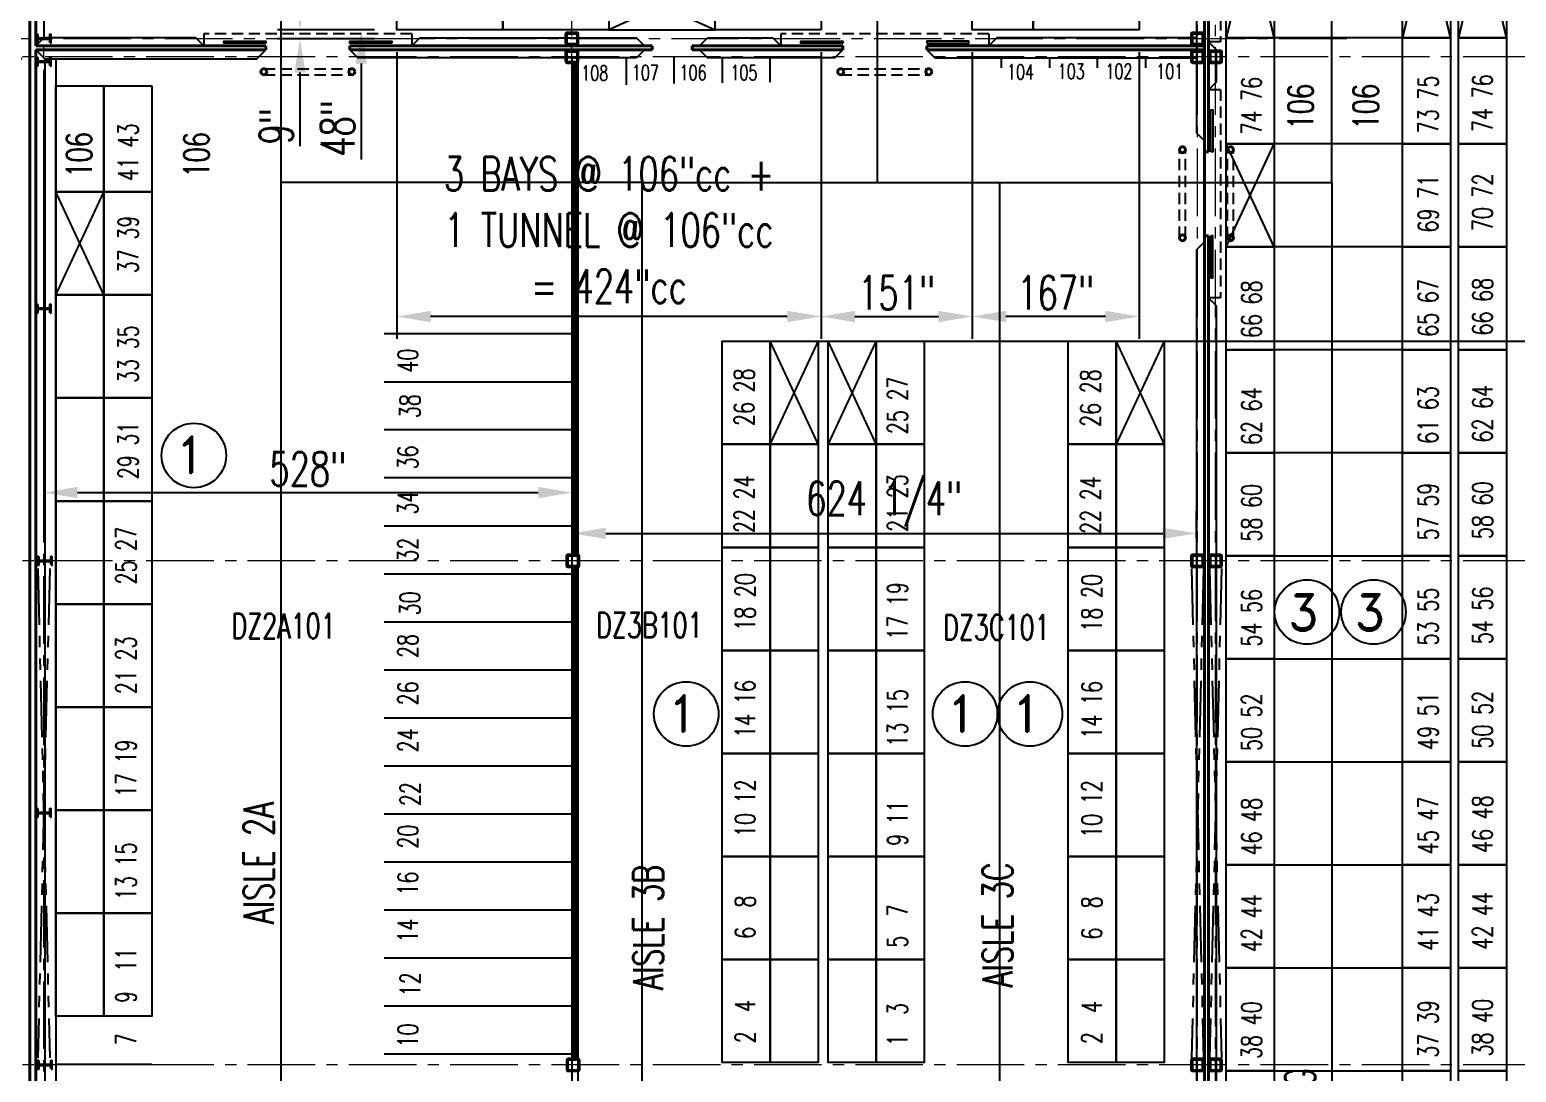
# Model space of a CAD drawing. Header units: inches. Extents: x -1028 to 37906, y -2339 to 19896.
# Drawn here: x 1403 to 2889, y 983 to 2025 of the extents above; entities that cross this region are included whole.
import ezdxf
from ezdxf.enums import TextEntityAlignment as Align

# ---------------------------------------------------------------- set-up
doc = ezdxf.new("R2010")
doc.units = ezdxf.units.IN
doc.header["$LTSCALE"] = 90
doc.header["$MEASUREMENT"] = 0
for name, pattern in [('CENTER2', [1.125, 0.75, -0.125, 0.125, -0.125]), ('HIDDEN', [0.375, 0.25, -0.125]), ('HIDDEN2', [0.1875, 0.125, -0.0625]), ('PHANTOM2', [1.25, 0.625, -0.125, 0.125, -0.125, 0.125, -0.125]), ('X02461AFP1$0$HIDDEN2', [0.1875, 0.125, -0.0625])]:
    doc.linetypes.add(name, pattern=pattern)
for name, color, linetype in [('FDIM', 2, 'Continuous'), ('HIDDENL', 94, 'HIDDEN'), ('RACKING', 5, 'Continuous'), ('TXT06', 7, 'Continuous')]:
    doc.layers.add(name, color=color, linetype=linetype)
for name, color, linetype, lineweight in [('X02461AFP1$0$UCB', 1, 'Continuous', 25), ('X02461AFP1$0$UCENTER', 9, 'CENTER2', 13), ('X02461AFP1$0$UCOLS', 6, 'Continuous', 40), ('X02461AFP1$0$UDR', 1, 'Continuous', 25), ('X02461AFP1$0$UGP1', 6, 'Continuous', 40), ('X02461AFP1$0$UGP2', 2, 'HIDDEN2', 25), ('X02461AFP1$0$UWI1', 6, 'Continuous', 40), ('X02461AFP1$0$UWI2', 6, 'Continuous', 40), ('X02461AFP1$0$UXBRACE', 2, 'PHANTOM2', 25)]:
    doc.layers.add(name, color=color, linetype=linetype, lineweight=lineweight)
doc.styles.add('2thirds', font='romans.shx', dxfattribs={"width": 0.7})
doc.styles.add('TXT06', font='ROMAND', dxfattribs={"bigfont": 'SPECIAL'})
doc.dimstyles.new('2tfrac16', dxfattribs={"dimscale": 360, "dimtxt": 0.0938, "dimasz": 0.0938, "dimexe": 0.0625, "dimexo": 0.0625, "dimgap": 0.01, "dimtad": 1, "dimdec": 4, "dimzin": 1, "dimdsep": 46, "dimlunit": 5, "dimtxsty": '2thirds', "dimcen": 0.09, "dimclrd": 256, "dimclre": 256, "dimclrt": 256, "dimadec": 0, "dimazin": 0, "dimtfac": 0.75, "dimtdec": 4, "dimtofl": 0, "dimtmove": 0, "dimatfit": 0, "dimfxl": 1, "dimfrac": 2, "dimtolj": 1, "dimtzin": 0, "dimarcsym": 0})

# ---------------------------------------------------------------- blocks, each defined once
blk = doc.blocks.new('BAY')
blk.add_lwpolyline([(1, 1), (1, 0), (0, 0), (0, 1)], close=True)
blk = doc.blocks.new('TUNN')
for p, q in [((0, 0), (1, 1)), ((1, 0), (0, 1))]:
    blk.add_line(p, q)
blk.add_lwpolyline([(1, 0), (0, 0), (0, 1), (1, 1)], close=True)
blk = doc.blocks.new('*D111')
at = {"layer": 'Defpoints', "color": 0}
for p in [(1770, 2025), (2194, 2025), (1770, 1738.3)]:
    blk.add_point(p, dxfattribs=at)
at = {"layer": 'FDIM', "lineweight": -2}
for p, q in [((1770, 2002.5), (1770, 1715.8)), ((2194, 2002.5), (2194, 1715.8)), ((2160.2, 1738.3), (1803.7, 1738.3))]:
    blk.add_line(p, q, dxfattribs=at)
at = {"layer": 'FDIM'}
for points in [[(1803.7, 1743.9), (1803.7, 1732.6), (1770, 1738.3)], [(2160.2, 1743.9), (2160.2, 1732.6), (2194, 1738.3)]]:
    blk.add_solid(points, dxfattribs=at)
at = {"layer": 'FDIM', "insert": (1982, 1824.7), "char_height": 33.768, "attachment_point": 5, "style": '2thirds'}
blk.add_mtext('\\A1;3 BAYS @ 106"cc +\\P1 TUNNEL @ 106"cc\\P= 424"cc', dxfattribs=at)
blk = doc.blocks.new('*D164')
at = {"layer": 'Defpoints', "color": 0}
for p in [(1770, 2073), (1734.4, 2025), (1770, 2025)]:
    blk.add_point(p, dxfattribs=at)
at = {"layer": 'FDIM', "lineweight": -2}
for p, q in [((1734.4, 2106.7), (1734.4, 2140.5)), ((1747.5, 2073), (1711.9, 2073)), ((1747.5, 2025), (1711.9, 2025)), ((1734.4, 1991.2), (1734.4, 1895.1))]:
    blk.add_line(p, q, dxfattribs=at)
at = {"layer": 'FDIM'}
for points in [[(1728.8, 2106.7), (1740, 2106.7), (1734.4, 2073)], [(1728.8, 1991.2), (1740, 1991.2), (1734.4, 2025)]]:
    blk.add_solid(points, dxfattribs=at)
at = {"layer": 'FDIM', "insert": (1710.7, 1926.3), "char_height": 33.77, "attachment_point": 5, "rotation": 90, "style": '2thirds'}
blk.add_mtext('\\A1;48"', dxfattribs=at)
blk = doc.blocks.new('*D163')
at = {"layer": 'Defpoints', "color": 0}
for p in [(1770, 2025), (1673.1, 2016), (1770, 2016)]:
    blk.add_point(p, dxfattribs=at)
at = {"layer": 'FDIM', "lineweight": -2}
for p, q in [((1673.1, 2058.7), (1673.1, 2092.5)), ((1747.5, 2025), (1650.6, 2025)), ((1747.5, 2016), (1650.6, 2016)), ((1673.1, 1982.2), (1673.1, 1908.6))]:
    blk.add_line(p, q, dxfattribs=at)
at = {"layer": 'FDIM'}
for points in [[(1667.5, 2058.7), (1678.7, 2058.7), (1673.1, 2025)], [(1667.5, 1982.2), (1678.7, 1982.2), (1673.1, 2016)]]:
    blk.add_solid(points, dxfattribs=at)
at = {"layer": 'FDIM', "insert": (1649.4, 1928.5), "char_height": 33.77, "attachment_point": 5, "rotation": 90, "style": '2thirds'}
blk.add_mtext('\\A1;9"', dxfattribs=at)
blk = doc.blocks.new('*D178')
at = {"layer": 'Defpoints', "color": 0}
for p in [(2194, 2025), (2345, 2025), (2345, 1738.3)]:
    blk.add_point(p, dxfattribs=at)
at = {"layer": 'FDIM', "lineweight": -2}
for p, q in [((2194, 2002.5), (2194, 1715.8)), ((2345, 2002.5), (2345, 1715.8)), ((2227.7, 1738.3), (2311.2, 1738.3))]:
    blk.add_line(p, q, dxfattribs=at)
at = {"layer": 'FDIM'}
for points in [[(2227.7, 1743.9), (2227.7, 1732.6), (2194, 1738.3)], [(2311.2, 1743.9), (2311.2, 1732.6), (2345, 1738.3)]]:
    blk.add_solid(points, dxfattribs=at)
at = {"layer": 'FDIM', "insert": (2269.5, 1762), "char_height": 33.77, "attachment_point": 5, "style": '2thirds'}
blk.add_mtext('\\A1;151"', dxfattribs=at)
blk = doc.blocks.new('*D180')
at = {"layer": 'Defpoints', "color": 0}
for p in [(2345, 2025), (2512, 2025), (2345, 1738.3)]:
    blk.add_point(p, dxfattribs=at)
at = {"layer": 'FDIM', "lineweight": -2}
for p, q in [((2345, 2002.5), (2345, 1715.8)), ((2512, 2002.5), (2512, 1715.8)), ((2478.2, 1738.3), (2378.7, 1738.3))]:
    blk.add_line(p, q, dxfattribs=at)
at = {"layer": 'FDIM'}
for points in [[(2378.7, 1743.9), (2378.7, 1732.6), (2345, 1738.3)], [(2478.2, 1743.9), (2478.2, 1732.6), (2512, 1738.3)]]:
    blk.add_solid(points, dxfattribs=at)
at = {"layer": 'FDIM', "insert": (2428.5, 1762), "char_height": 33.77, "attachment_point": 5, "style": '2thirds'}
blk.add_mtext('\\A1;167"', dxfattribs=at)
blk = doc.blocks.new('*D199')
at = {"lineweight": -2}
for p, q in [((1417, 1975.5), (1417, 1539.7)), ((1945, 1974.5), (1945, 1539.7)), ((1450.7, 1562.2), (1911.2, 1562.2))]:
    blk.add_line(p, q, dxfattribs=at)
for points in [[(1450.7, 1567.9), (1450.7, 1556.6), (1417, 1562.2)], [(1911.2, 1567.9), (1911.2, 1556.6), (1945, 1562.2)]]:
    blk.add_solid(points)
at = {"layer": 'Defpoints', "color": 0}
for p in [(1417, 1998), (1945, 1997), (1945, 1562.2)]:
    blk.add_point(p, dxfattribs=at)
at = {"insert": (1681, 1585.9), "char_height": 33.77, "attachment_point": 5, "style": '2thirds'}
blk.add_mtext('\\A1;528"', dxfattribs=at)
blk = doc.blocks.new('*D200')
at = {"lineweight": -2}
for p, q in [((1945, 1516.5), (1945, 1544)), ((2569.2, 1516.5), (2569.2, 1544)), ((1978.7, 1521.5), (2535.5, 1521.5))]:
    blk.add_line(p, q, dxfattribs=at)
for points in [[(1978.7, 1527.1), (1978.7, 1515.8), (1945, 1521.5)], [(2535.5, 1527.1), (2535.5, 1515.8), (2569.2, 1521.5)]]:
    blk.add_solid(points)
at = {"layer": 'Defpoints', "color": 0}
for p in [(2569.2, 1521.5), (1945, 1494), (2569.2, 1494)]:
    blk.add_point(p, dxfattribs=at)
at = {"insert": (2257.1, 1550.8), "char_height": 33.768, "attachment_point": 5, "style": '2thirds'}
blk.add_mtext('\\A1;624 1/4"', dxfattribs=at)
blk = doc.blocks.new('*D201')
at = {"lineweight": -2}
for p, q in [((1395.5, 1996), (1350.6, 1996)), ((1373.1, 1962.2), (1373.1, 829.7)), ((1395.5, 796), (1350.6, 796))]:
    blk.add_line(p, q, dxfattribs=at)
for points in [[(1367.4, 1962.2), (1378.7, 1962.2), (1373.1, 1996)], [(1367.4, 829.7), (1378.7, 829.7), (1373.1, 796)]]:
    blk.add_solid(points)
at = {"layer": 'Defpoints', "color": 0}
for p in [(1418, 1996), (1373.1, 796), (1418, 796)]:
    blk.add_point(p, dxfattribs=at)
at = {"insert": (1349.4, 1396), "char_height": 33.77, "attachment_point": 5, "rotation": 90, "style": '2thirds'}
blk.add_mtext('\\A1;1200"', dxfattribs=at)
blk = doc.blocks.new('*D202')
at = {"lineweight": -2}
for p, q in [((1386.5, 2005), (991.7, 2005)), ((1014.2, 1971.2), (1014.2, 32.8)), ((1386.5, -1), (991.7, -1))]:
    blk.add_line(p, q, dxfattribs=at)
for points in [[(1008.5, 1971.2), (1019.8, 1971.2), (1014.2, 2005)], [(1008.5, 32.8), (1019.8, 32.8), (1014.2, -1)]]:
    blk.add_solid(points)
at = {"layer": 'Defpoints', "color": 0}
for p in [(1409, 2005), (1014.2, -1), (1409, -1)]:
    blk.add_point(p, dxfattribs=at)
at = {"insert": (990.5, 1002), "char_height": 33.77, "attachment_point": 5, "rotation": 90, "style": '2thirds'}
blk.add_mtext('\\A1;2006"', dxfattribs=at)
blk = doc.blocks.new('*D216')
at = {"lineweight": -2}
for p, q in [((2117.5, 1713.5), (3029.5, 1713.5)), ((3007, 1679.7), (3007, 829.7)), ((1973.5, 796), (3029.5, 796))]:
    blk.add_line(p, q, dxfattribs=at)
for points in [[(3001.4, 1679.7), (3012.6, 1679.7), (3007, 1713.5)], [(3001.4, 829.7), (3012.6, 829.7), (3007, 796)]]:
    blk.add_solid(points)
at = {"layer": 'Defpoints', "color": 0}
for p in [(2095, 1713.5), (1951, 796), (3007, 796)]:
    blk.add_point(p, dxfattribs=at)
at = {"insert": (2977.7, 1254.7), "char_height": 33.768, "attachment_point": 5, "rotation": 90, "style": '2thirds'}
blk.add_mtext('\\A1;917 1/2"', dxfattribs=at)

msp = doc.modelspace()

# ---------------------------------------------------------------- hatches: boundary and pattern name
h = msp.add_hatch()
h.set_pattern_fill('ANSI31', color=256, style=0)
h.paths.add_polyline_path([(1950.978386, 1413.232517), (1950.978386, 1487.985913), (1944.978386, 1487.985913), (1944.978386, 995.985913), (1950.978386, 995.985913)])
h.paths.add_polyline_path([(1950.978386, 1738.251209), (1950.978386, 1908.015517), (1950.978386, 1993.235913, -0.4142135624), (1949.728386, 1991.985913), (1944.978386, 1991.985913), (1944.978386, 1499.985913), (1950.978386, 1499.985913)])
h.paths.add_polyline_path([(1783.872786, 1915.917209), (2180.083986, 1915.917209), (2180.083986, 1733.409209), (1783.872786, 1733.409209)], flags=9)

# ---------------------------------------------------------------- linework, layer by layer
for p, q in [((2704.42804, 1872.202462), (2704.42804, 3501.286626)), ((2249.878328, 2126.960636), (2249.878328, 1872.046547)), ((1653.963695, 2123.625436), (1653.963695, -246.877954)), ((1944.978386, 1996.976874), (1950.978386, 1996.976874)), ((1944.978386, 1996.976874), (1944.978386, 795.976874)), ((1950.978386, 1996.976874), (1950.978386, 1908.015517)), ((2046.978386, 1997.985913), (2046.978386, 1997.985913)), ((1950.978386, 1908.015517), (1950.978386, 1738.251209)), ((2015.294895, 1872.202462), (1653.929405, 1872.202462)), ((2015.294895, -245.537726), (2015.294895, 1872.202462)), ((2015.294895, 1872.202462), (2704.42804, 1872.202462)), ((2372.770852, -245.970368), (2372.770852, 1872.202462)), ((2704.42804, 1872.202462), (2704.42804, -246.659778)), ((1950.978386, 1738.251209), (1950.978386, 1413.232517)), ((2296.978386, 1713.476874), (2296.978386, 1713.476874)), ((1950.978386, 1413.232517), (1950.978386, 936.63859))]:
    msp.add_line(p, q)
at = {"color": 2}
for p, q in [((1998.978386, 1996.976874), (1998.978386, 1970.045707)), ((2046.978386, 1971.240864), (2046.978386, 1997.985913)), ((2094.978386, 1997.985913), (2094.978386, 1972.037636)), ((2142.978386, 1972.436021), (2142.978386, 1997.985913)), ((2374.228386, 1986.967659), (2374.228386, 1996.967659)), ((2422.228386, 1996.967659), (2422.228386, 1986.967659)), ((2470.228386, 1986.967659), (2470.228386, 1996.967659)), ((2518.228386, 1996.967659), (2518.228386, 1986.967659)), ((1945.113285, 1721.067017), (1757.324482, 1721.067017)), ((1945.113285, 1721.067017), (1945.113285, 1529.136147)), ((1757.324482, 1673.067017), (1945.113285, 1673.067017)), ((1945.113285, 1625.067017), (1757.324482, 1625.067017)), ((1945.113285, 1577.136147), (1757.324482, 1577.136147)), ((1757.324482, 1529.136147), (1945.113285, 1529.136147)), ((1757.324482, 1481.136147), (1945.113285, 1481.136147)), ((1757.324482, 1433.136147), (1945.113285, 1433.136147)), ((1757.324482, 1385.136147), (1945.113285, 1385.136147)), ((1757.324482, 1337.136147), (1945.113285, 1337.136147)), ((1757.324482, 1289.136147), (1945.113285, 1289.136147)), ((1757.324482, 1241.136147), (1945.113285, 1241.136147)), ((1757.324482, 1193.136147), (1945.113285, 1193.136147)), ((1757.324482, 1145.136147), (1945.113285, 1145.136147)), ((1757.324482, 1097.136147), (1945.113285, 1097.136147)), ((1757.324482, 1049.136147), (1945.113285, 1049.136147)), ((1757.324482, 1001.136147), (1945.113285, 1001.136147)), ((1428.978386, 990.816304), (1524.978386, 990.816304))]:
    msp.add_line(p, q, dxfattribs=at)
at = {"layer": 'FDIM'}
for centre in [(1567.025442, 1599.353119), (2679.596193, 1442.867339), (2746.140791, 1442.867339), (2059.174555, 1340.883259), (2337.853724, 1340.883259), (2402.778994, 1340.883258)]:
    msp.add_circle(centre, 32.275812, dxfattribs=at)
at = {"layer": 'HIDDENL', "const_width": 2}
for points in [[(2646.978386, 2016.985913), (2774.978386, 2016.985913)], [(2646.978386, 1910.985913), (2774.978386, 1910.985913)], [(1428.932957, 1862.816304), (1476.932957, 1759.816304)], [(1428.932957, 1759.816304), (1476.932957, 1862.816304)], [(2646.978386, 1807.985913), (2774.978386, 1807.985913)], [(2142.978386, 1713.476874), (2190.978386, 1610.476874)], [(2142.978386, 1610.476874), (2190.978386, 1713.476874)], [(2200.978386, 1713.476874), (2248.978386, 1610.476874)], [(2200.978386, 1610.476874), (2248.978386, 1713.476874)], [(2488.978386, 1713.476874), (2536.978386, 1610.476874)], [(2488.978386, 1610.476874), (2536.978386, 1713.476874)], [(2646.978386, 1704.985913), (2774.978386, 1704.985913)], [(2646.978386, 1601.985913), (2774.978386, 1601.985913)], [(2646.978386, 1498.985913), (2774.978386, 1498.985913)], [(2646.978386, 1395.985913), (2774.978386, 1395.985913)], [(2646.978386, 1292.985913), (2774.978386, 1292.985913)], [(2646.978386, 1189.985913), (2774.978386, 1189.985913)], [(2646.978386, 1086.985913), (2774.978386, 1086.985913)], [(2646.978386, 983.985913), (2774.978386, 983.985913)]]:
    msp.add_lwpolyline(points, dxfattribs=at)
at = {"layer": 'X02461AFP1$0$UCB'}
for p, q in [((1416.978386, 3442.72882), (1416.978386, 2016.976874)), ((2569.228386, 2060.985855), (2569.228386, 1921.985855)), ((1408.978386, 2008.976874), (1416.978386, 2016.976874)), ((1568.978328, 2016.976874), (1416.978386, 2016.976874)), ((1576.978328, 2008.976874), (1568.978328, 2016.976874)), ((1784.978445, 2008.976874), (1792.978445, 2016.976874)), ((1792.978445, 2016.976874), (2009.57461, 2016.976874)), ((2017.57461, 2008.976874), (2009.57461, 2016.976874)), ((2072.57461, 2008.976874), (2080.57461, 2016.976874)), ((2080.57461, 2016.976874), (2145.603434, 2016.976874)), ((2145.603434, 2016.976874), (2153.603434, 2008.976874)), ((2369.603338, 2016.976874), (2361.603338, 2008.976874)), ((2569.219171, 2016.976874), (2369.603338, 2016.976874)), ((2589.228386, 2004.985971), (2581.228386, 2012.985971)), ((1408.978386, 2004.976874), (1417.978386, 1995.976874)), ((1417.978386, 1995.976874), (1629.978328, 1995.976874)), ((1417.978386, 1995.976874), (1417.978386, 6.985913)), ((1428.978386, 1995.976874), (1428.978386, 6.985913)), ((1629.978328, 1995.976874), (1638.978328, 2004.976874)), ((1722.978328, 2004.976874), (1730.978328, 1996.976874)), ((2009.57461, 1996.976874), (1730.978328, 1996.976874)), ((2017.57461, 2004.976874), (2009.57461, 1996.976874)), ((2072.57461, 2004.976874), (2080.57461, 1996.976874)), ((2207.603328, 1996.976874), (2080.57461, 1996.976874)), ((2207.603328, 1996.976874), (2215.603328, 2004.976874)), ((2299.603328, 2004.976874), (2307.612543, 1996.967659)), ((2307.612543, 1996.967659), (2569.228386, 1996.967659)), ((2569.228386, 1996.967659), (2569.228386, 1974.976816)), ((2589.228386, 1972.985855), (2589.228386, 2004.985855)), ((2589.228386, 1972.985855), (2581.228386, 1964.985855)), ((2577.228386, 1913.985855), (2569.228386, 1921.985855)), ((2569.228386, 1804.985855), (2577.228386, 1812.985855)), ((2569.228386, 1804.985855), (2569.228386, 6.985913)), ((2589.228386, 1748.985855), (2581.228386, 1756.985855)), ((2589.228386, 2.985913), (2589.228386, 1748.985855))]:
    msp.add_line(p, q, dxfattribs=at)
at = {"layer": 'X02461AFP1$0$UCENTER'}
for p, q in [((1416.978386, -1727.709065), (1416.978386, 4853.515788)), ((1944.978386, -1727.709065), (1944.978386, 4853.515788)), ((2570.228386, -1198.813599), (2570.228386, 4853.515788)), ((2588.228386, -1198.813599), (2588.228386, 4853.515788)), ((2719.348766, 2015.985913), (1014.154905, 2015.985913)), ((7358.264777, 1997.985913), (1014.154905, 1997.985913)), ((1944.978386, -1198.813599), (1944.978386, 1996.976874)), ((7358.264777, 1493.985913), (1014.154905, 1493.985913)), ((7358.264777, 989.985913), (1014.154905, 989.985913))]:
    msp.add_line(p, q, dxfattribs=at)
at = {"layer": 'X02461AFP1$0$UCOLS'}
for points in [[(1938.978386, 2011.235913, 0.4142135624), (1940.228386, 2009.985913), (1949.728386, 2009.985913, 0.4142135624), (1950.978386, 2011.235913), (1950.978386, 2020.735913, 0.4142135624), (1949.728386, 2021.985913), (1940.228386, 2021.985913, 0.4142135624), (1938.978386, 2020.735913)], [(1939.603386, 2011.235913, 0.4142135624), (1940.228386, 2010.610913), (1949.728386, 2010.610913, 0.4142135624), (1950.353386, 2011.235913), (1950.353386, 2020.735913, 0.4142135624), (1949.728386, 2021.360913), (1940.228386, 2021.360913, 0.4142135624), (1939.603386, 2020.735913)], [(2564.218584, 2011.235913, 0.4142135624), (2565.468584, 2009.985913), (2574.968584, 2009.985913, 0.4142135624), (2576.218584, 2011.235913), (2576.218584, 2020.735913, 0.4142135624), (2574.968584, 2021.985913), (2565.468584, 2021.985913, 0.4142135624), (2564.218584, 2020.735913)], [(2564.843584, 2011.235913, 0.4142135624), (2565.468584, 2010.610913), (2574.968584, 2010.610913, 0.4142135624), (2575.593584, 2011.235913), (2575.593584, 2020.735913, 0.4142135624), (2574.968584, 2021.360913), (2565.468584, 2021.360913, 0.4142135624), (2564.843584, 2020.735913)], [(1423.278386, 2011.988413), (1423.808386, 2011.988413), (1423.808386, 2019.983413), (1423.278386, 2019.983413), (1423.278386, 2016.920913, -0.4142135624), (1422.495886, 2016.138413), (1411.460886, 2016.138413, -0.4142135624), (1410.678386, 2016.920913), (1410.678386, 2019.983413), (1410.148386, 2019.983413), (1410.148386, 2011.988413), (1410.678386, 2011.988413), (1410.678386, 2015.050913, -0.4142135624), (1411.460886, 2015.833413), (1422.495886, 2015.833413, -0.4142135624), (1423.278386, 2015.050913)], [(1423.278386, 1988.967328), (1423.808386, 1988.967328), (1423.808386, 1996.962328), (1423.278386, 1996.962328), (1423.278386, 1993.899828, -0.4142135624), (1422.495886, 1993.117328), (1411.460886, 1993.117328, -0.4142135624), (1410.678386, 1993.899828), (1410.678386, 1996.962328), (1410.148386, 1996.962328), (1410.148386, 1988.967328), (1410.678386, 1988.967328), (1410.678386, 1992.029828, -0.4142135624), (1411.460886, 1992.812328), (1422.495886, 1992.812328, -0.4142135624), (1423.278386, 1992.029828)], [(1938.978386, 1993.235913, 0.4142135624), (1940.228386, 1991.985913), (1949.728386, 1991.985913, 0.4142135624), (1950.978386, 1993.235913), (1950.978386, 2002.735913, 0.4142135624), (1949.728386, 2003.985913), (1940.228386, 2003.985913, 0.4142135624), (1938.978386, 2002.735913)], [(1939.603386, 1993.235913, 0.4142135624), (1940.228386, 1992.610913), (1949.728386, 1992.610913, 0.4142135624), (1950.353386, 1993.235913), (1950.353386, 2002.735913, 0.4142135624), (1949.728386, 2003.360913), (1940.228386, 2003.360913, 0.4142135624), (1939.603386, 2002.735913)], [(2564.228386, 1993.235913, 0.4142135624), (2565.478386, 1991.985913), (2574.978386, 1991.985913, 0.4142135624), (2576.228386, 1993.235913), (2576.228386, 2002.735913, 0.4142135624), (2574.978386, 2003.985913), (2565.478386, 2003.985913, 0.4142135624), (2564.228386, 2002.735913)], [(2564.853386, 1993.235913, 0.4142135624), (2565.478386, 1992.610913), (2574.978386, 1992.610913, 0.4142135624), (2575.603386, 1993.235913), (2575.603386, 2002.735913, 0.4142135624), (2574.978386, 2003.360913), (2565.478386, 2003.360913, 0.4142135624), (2564.853386, 2002.735913)], [(2582.228386, 1993.235913, 0.4142135624), (2583.478386, 1991.985913), (2592.978386, 1991.985913, 0.4142135624), (2594.228386, 1993.235913), (2594.228386, 2002.735913, 0.4142135624), (2592.978386, 2003.985913), (2583.478386, 2003.985913, 0.4142135624), (2582.228386, 2002.735913)], [(2582.853386, 1993.235913, 0.4142135624), (2583.478386, 1992.610913), (2592.978386, 1992.610913, 0.4142135624), (2593.603386, 1993.235913), (2593.603386, 2002.735913, 0.4142135624), (2592.978386, 2003.360913), (2583.478386, 2003.360913, 0.4142135624), (2582.853386, 2002.735913)], [(1423.278386, 1741.988413), (1423.808386, 1741.988413), (1423.808386, 1749.983413), (1423.278386, 1749.983413), (1423.278386, 1746.920913, -0.4142135624), (1422.495886, 1746.138413), (1411.460886, 1746.138413, -0.4142135624), (1410.678386, 1746.920913), (1410.678386, 1749.983413), (1410.148386, 1749.983413), (1410.148386, 1741.988413), (1410.678386, 1741.988413), (1410.678386, 1745.050913, -0.4142135624), (1411.460886, 1745.833413), (1422.495886, 1745.833413, -0.4142135624), (1423.278386, 1745.050913)], [(1424.278386, 1489.988413), (1424.808386, 1489.988413), (1424.808386, 1497.983413), (1424.278386, 1497.983413), (1424.278386, 1494.920913, -0.4142135624), (1423.495886, 1494.138413), (1412.460886, 1494.138413, -0.4142135624), (1411.678386, 1494.920913), (1411.678386, 1497.983413), (1411.148386, 1497.983413), (1411.148386, 1489.988413), (1411.678386, 1489.988413), (1411.678386, 1493.050913, -0.4142135624), (1412.460886, 1493.833413), (1423.495886, 1493.833413, -0.4142135624), (1424.278386, 1493.050913)], [(1939.77374, 1489.235913, 0.4142135624), (1941.02374, 1487.985913), (1950.52374, 1487.985913, 0.4142135624), (1951.77374, 1489.235913), (1951.77374, 1498.735913, 0.4142135624), (1950.52374, 1499.985913), (1941.02374, 1499.985913, 0.4142135624), (1939.77374, 1498.735913)], [(1940.39874, 1489.235913, 0.4142135624), (1941.02374, 1488.610913), (1950.52374, 1488.610913, 0.4142135624), (1951.14874, 1489.235913), (1951.14874, 1498.735913, 0.4142135624), (1950.52374, 1499.360913), (1941.02374, 1499.360913, 0.4142135624), (1940.39874, 1498.735913)], [(2564.228386, 1489.235913, 0.4142135624), (2565.478386, 1487.985913), (2574.978386, 1487.985913, 0.4142135624), (2576.228386, 1489.235913), (2576.228386, 1498.735913, 0.4142135624), (2574.978386, 1499.985913), (2565.478386, 1499.985913, 0.4142135624), (2564.228386, 1498.735913)], [(2564.853386, 1489.235913, 0.4142135624), (2565.478386, 1488.610913), (2574.978386, 1488.610913, 0.4142135624), (2575.603386, 1489.235913), (2575.603386, 1498.735913, 0.4142135624), (2574.978386, 1499.360913), (2565.478386, 1499.360913, 0.4142135624), (2564.853386, 1498.735913)], [(2582.228386, 1489.235913, 0.4142135624), (2583.478386, 1487.985913), (2592.978386, 1487.985913, 0.4142135624), (2594.228386, 1489.235913), (2594.228386, 1498.735913, 0.4142135624), (2592.978386, 1499.985913), (2583.478386, 1499.985913, 0.4142135624), (2582.228386, 1498.735913)], [(2582.853386, 1489.235913, 0.4142135624), (2583.478386, 1488.610913), (2592.978386, 1488.610913, 0.4142135624), (2593.603386, 1489.235913), (2593.603386, 1498.735913, 0.4142135624), (2592.978386, 1499.360913), (2583.478386, 1499.360913, 0.4142135624), (2582.853386, 1498.735913)], [(1423.278386, 1237.988413), (1423.808386, 1237.988413), (1423.808386, 1245.983413), (1423.278386, 1245.983413), (1423.278386, 1242.920913, -0.4142135624), (1422.495886, 1242.138413), (1411.460886, 1242.138413, -0.4142135624), (1410.678386, 1242.920913), (1410.678386, 1245.983413), (1410.148386, 1245.983413), (1410.148386, 1237.988413), (1410.678386, 1237.988413), (1410.678386, 1241.050913, -0.4142135624), (1411.460886, 1241.833413), (1422.495886, 1241.833413, -0.4142135624), (1423.278386, 1241.050913)], [(1940.038858, 985.235913, 0.4142135624), (1941.288858, 983.985913), (1950.788858, 983.985913, 0.4142135624), (1952.038858, 985.235913), (1952.038858, 994.735913, 0.4142135624), (1950.788858, 995.985913), (1941.288858, 995.985913, 0.4142135624), (1940.038858, 994.735913)], [(2564.228386, 985.235913, 0.4142135624), (2565.478386, 983.985913), (2574.978386, 983.985913, 0.4142135624), (2576.228386, 985.235913), (2576.228386, 994.735913, 0.4142135624), (2574.978386, 995.985913), (2565.478386, 995.985913, 0.4142135624), (2564.228386, 994.735913)], [(2582.228386, 985.235913, 0.4142135624), (2583.478386, 983.985913), (2592.978386, 983.985913, 0.4142135624), (2594.228386, 985.235913), (2594.228386, 994.735913, 0.4142135624), (2592.978386, 995.985913), (2583.478386, 995.985913, 0.4142135624), (2582.228386, 994.735913)], [(1424.278386, 985.988413), (1424.808386, 985.988413), (1424.808386, 993.983413), (1424.278386, 993.983413), (1424.278386, 990.920913, -0.4142135624), (1423.495886, 990.138413), (1412.460886, 990.138413, -0.4142135624), (1411.678386, 990.920913), (1411.678386, 993.983413), (1411.148386, 993.983413), (1411.148386, 985.988413), (1411.678386, 985.988413), (1411.678386, 989.050913, -0.4142135624), (1412.460886, 989.833413), (1423.495886, 989.833413, -0.4142135624), (1424.278386, 989.050913)], [(1940.663858, 985.235913, 0.4142135624), (1941.288858, 984.610913), (1950.788858, 984.610913, 0.4142135624), (1951.413858, 985.235913), (1951.413858, 994.735913, 0.4142135624), (1950.788858, 995.360913), (1941.288858, 995.360913, 0.4142135624), (1940.663858, 994.735913)], [(2564.853386, 985.235913, 0.4142135624), (2565.478386, 984.610913), (2574.978386, 984.610913, 0.4142135624), (2575.603386, 985.235913), (2575.603386, 994.735913, 0.4142135624), (2574.978386, 995.360913), (2565.478386, 995.360913, 0.4142135624), (2564.853386, 994.735913)], [(2582.853386, 985.235913, 0.4142135624), (2583.478386, 984.610913), (2592.978386, 984.610913, 0.4142135624), (2593.603386, 985.235913), (2593.603386, 994.735913, 0.4142135624), (2592.978386, 995.360913), (2583.478386, 995.360913, 0.4142135624), (2582.853386, 994.735913)]]:
    msp.add_lwpolyline(points, format="xyb", close=True, dxfattribs=at)
at = {"layer": 'X02461AFP1$0$UDR', "linetype": 'X02461AFP1$0$HIDDEN2'}
for p, q in [((2593.228386, 2220.985855), (2593.228386, 2012.985855)), ((1784.978445, 2020.976874), (1576.978328, 2020.976874)), ((1576.978328, 2020.976874), (1576.978328, 2008.976874)), ((1784.978445, 2020.976874), (1784.978445, 2008.976874)), ((2361.603328, 2020.976874), (2153.603328, 2020.976874)), ((2153.603328, 2020.976874), (2153.603328, 2008.976874)), ((2153.603434, 2020.976874), (2153.603434, 2008.976874)), ((2361.603328, 2020.976874), (2361.603328, 2008.976874)), ((2593.228386, 2012.985971), (2581.228386, 2012.985971)), ((2593.228386, 1964.985855), (2581.228386, 1964.985855)), ((2593.228386, 1964.985855), (2593.228386, 1756.985855)), ((2593.228386, 1756.985961), (2581.228386, 1756.985961))]:
    msp.add_line(p, q, dxfattribs=at)
at = {"layer": 'X02461AFP1$0$UDR'}
for points in [[(1638.978328, 2011.438027), (1596.978386, 2011.437812), (1596.978381, 2013.437812), (1638.978323, 2013.438027)], [(1764.97827, 2011.438), (1722.978328, 2011.437784), (1722.978323, 2013.437784), (1764.978265, 2013.438)], [(2215.603328, 2011.438027), (2173.603386, 2011.437812), (2173.603381, 2013.437812), (2215.603323, 2013.438027)], [(2299.603328, 2011.438027), (2341.60327, 2011.437812), (2341.603274, 2013.437812), (2299.603332, 2013.438027)], [(2583.68954, 1902.985855), (2583.689324, 1944.985797), (2585.689324, 1944.985801), (2585.68954, 1902.985859)], [(2583.68954, 1818.985855), (2583.689324, 1776.985912), (2585.689324, 1776.985908), (2585.68954, 1818.98585)]]:
    msp.add_lwpolyline(points, close=True, dxfattribs=at)
at = {"layer": 'X02461AFP1$0$UGP1'}
for centre in [(1636.978386, 1982.976879), (1724.978386, 1982.976879), (2213.603386, 1982.976879), (2301.603386, 1982.976879), (2555.228391, 1904.985913), (2603.228382, 1904.985913), (2555.228391, 1816.985913), (2603.228382, 1816.985913)]:
    msp.add_circle(centre, 3, dxfattribs=at)
at = {"layer": 'X02461AFP1$0$UGP2'}
for p, q in [((1636.978386, 1985.976879), (1724.978386, 1985.976879)), ((1636.978386, 1979.976879), (1724.978386, 1979.976879)), ((2213.603386, 1985.976879), (2301.603386, 1985.976879)), ((2213.603386, 1979.976879), (2301.603386, 1979.976879)), ((2552.228391, 1816.985913), (2552.228391, 1904.985913)), ((2558.228391, 1816.985913), (2558.228391, 1904.985913)), ((2600.228382, 1816.985913), (2600.228382, 1904.985913)), ((2606.228382, 1816.985913), (2606.228382, 1904.985913))]:
    msp.add_line(p, q, dxfattribs=at)
at = {"layer": 'X02461AFP1$0$UWI1'}
for p, q in [((1408.978386, 3422.985913), (1408.978386, 2008.976874)), ((1402.978386, -82.644943), (1402.978386, 3339.743265)), ((2577.228386, 2074.985855), (2577.228386, -1.014087)), ((2581.228386, 2074.985855), (2581.228386, 1902.985855)), ((1408.978386, 2008.976874), (1638.978328, 2008.976874)), ((1722.978328, 2008.976874), (2025.07461, 2008.976874)), ((2065.07461, 2008.976874), (2215.603328, 2008.976874)), ((2299.603328, 2008.976874), (2577.228386, 2008.976874)), ((1408.978386, 2004.976874), (1408.978386, -1.014087)), ((1408.978386, 2004.976874), (1638.978328, 2004.976874)), ((1722.978328, 2004.976874), (2025.07461, 2004.976874)), ((2065.07461, 2004.976874), (2215.603328, 2004.976874)), ((2299.603328, 2004.976874), (2577.228386, 2004.976874)), ((2577.228386, 1902.985855), (2581.228386, 1902.985855)), ((2577.228386, 1818.985855), (2581.228386, 1818.985855)), ((2581.228386, 1818.985855), (2581.228386, -5.014087))]:
    msp.add_line(p, q, dxfattribs=at)
at = {"layer": 'X02461AFP1$0$UWI2'}
for p, q in [((1638.978328, 2004.976874), (1638.978328, 2008.976874)), ((1722.978328, 2004.976874), (1722.978328, 2008.976874)), ((2025.07461, 2004.976874), (2025.07461, 2008.976874)), ((2065.07461, 2004.976874), (2065.07461, 2008.976874)), ((2215.603328, 2008.976874), (2215.603328, 2004.976874)), ((2299.603328, 2008.976874), (2299.603328, 2004.976874)), ((2299.603328, 2008.967659), (2299.603328, 2004.967659))]:
    msp.add_line(p, q, dxfattribs=at)
at = {"layer": 'X02461AFP1$0$UXBRACE'}
for p, q in [((1410.978386, 1486.412533), (1422.978386, 997.160122)), ((1422.978386, 1486.412533), (1410.978386, 997.160122)), ((2564.228386, 1486.412533), (2576.228386, 997.160122)), ((2576.228386, 1486.412533), (2564.228386, 997.160122)), ((2582.228386, 1486.412533), (2594.228386, 997.160122)), ((2594.228386, 1486.412533), (2582.228386, 997.160122))]:
    msp.add_line(p, q, dxfattribs=at)

# ---------------------------------------------------------------- block references
at = {"layer": 'RACKING'}
for name, p, xscale, yscale, zscale, rotation in [('TUNN', (2646.978386, 2016.985913), 206, 48, 206, 90), ('TUNN', (2822.978386, 2016.985913), 206, 48, 206, 90), ('TUNN', (2878.978386, 2016.985913), 206, 48, 206, 90), ('BAY', (1769.978386, 2072.976874), 48, 106, 48, 270), ('BAY', (1875.978386, 2072.976874), 48, 106, 48, 270), ('TUNN', (1981.978386, 2072.976874), -106, 48, 106, 180), ('BAY', (2087.978386, 2072.976874), 48, 106, 48, 270), ('BAY', (2344.955418, 2072.976874), 48, 61, 48, 270), ('BAY', (2405.955418, 2072.976874), 48, 106, 48, 270)]:
    msp.add_blockref(name, p, dxfattribs=dict(at, xscale=xscale, yscale=yscale, zscale=zscale, rotation=rotation))
at = {"layer": 'RACKING', "xscale": 48, "zscale": 48}
for name, p, yscale in [('BAY', (2598.978386, 1910.985913), 106), ('BAY', (2774.978386, 1910.985913), 106), ('BAY', (2830.978386, 1910.985913), 106), ('BAY', (1428.932957, 1862.816304), 106), ('BAY', (1476.932957, 1862.816304), 106), ('TUNN', (2598.978386, 1807.985913), 103), ('BAY', (2774.978386, 1807.985913), 103), ('BAY', (2830.978386, 1807.985913), 103), ('BAY', (1428.932957, 1759.816304), 103), ('BAY', (1476.932957, 1759.816304), 103), ('BAY', (2598.978386, 1704.985913), 103), ('BAY', (2774.978386, 1704.985913), 103), ('BAY', (2830.978386, 1704.985913), 103), ('BAY', (1428.932957, 1656.816304), 103), ('BAY', (1476.932957, 1656.816304), 103), ('BAY', (2094.978386, 1610.476874), 103), ('BAY', (2142.978386, 1610.476874), 103), ('BAY', (2200.978386, 1610.476874), 103), ('BAY', (2248.978386, 1610.476874), 103), ('BAY', (2440.978386, 1610.476874), 103), ('BAY', (2488.978386, 1610.476874), 103), ('BAY', (2598.978386, 1601.985913), 103), ('BAY', (2774.978386, 1601.985913), 103), ('BAY', (2830.978386, 1601.985913), 103), ('BAY', (1428.932957, 1553.816304), 103), ('BAY', (1476.932957, 1553.816304), 103), ('BAY', (2094.978386, 1507.476874), 103), ('BAY', (2142.978386, 1507.476874), 103), ('BAY', (2200.978386, 1507.476874), 103), ('BAY', (2248.978386, 1507.476874), 103), ('BAY', (2440.978386, 1507.476874), 103), ('BAY', (2488.978386, 1507.476874), 103), ('BAY', (2598.978386, 1498.985913), 103), ('BAY', (2774.978386, 1498.985913), 103), ('BAY', (2830.978386, 1498.985913), 103), ('BAY', (1428.932957, 1450.816304), 103), ('BAY', (1476.932957, 1450.816304), 103), ('BAY', (2094.978386, 1404.476874), 103), ('BAY', (2142.978386, 1404.476874), 103), ('BAY', (2200.978386, 1404.476874), 103), ('BAY', (2248.978386, 1404.476874), 103), ('BAY', (2440.978386, 1404.476874), 103), ('BAY', (2488.978386, 1404.476874), 103), ('BAY', (2598.978386, 1395.985913), 103), ('BAY', (2774.978386, 1395.985913), 103), ('BAY', (2830.978386, 1395.985913), 103), ('BAY', (1428.932957, 1347.816304), 103), ('BAY', (1476.932957, 1347.816304), 103), ('BAY', (2094.978386, 1301.476874), 103), ('BAY', (2142.978386, 1301.476874), 103), ('BAY', (2200.978386, 1301.476874), 103), ('BAY', (2248.978386, 1301.476874), 103), ('BAY', (2440.978386, 1301.476874), 103), ('BAY', (2488.978386, 1301.476874), 103), ('BAY', (2598.978386, 1292.985913), 103), ('BAY', (2774.978386, 1292.985913), 103), ('BAY', (2830.978386, 1292.985913), 103), ('BAY', (1428.932957, 1244.816304), 103), ('BAY', (1476.932957, 1244.816304), 103), ('BAY', (2094.978386, 1198.476874), 103), ('BAY', (2142.978386, 1198.476874), 103), ('BAY', (2200.978386, 1198.476874), 103), ('BAY', (2248.978386, 1198.476874), 103), ('BAY', (2440.978386, 1198.476874), 103), ('BAY', (2488.978386, 1198.476874), 103), ('BAY', (2598.978386, 1189.985913), 103), ('BAY', (2774.978386, 1189.985913), 103), ('BAY', (2830.978386, 1189.985913), 103), ('BAY', (1428.978386, 1141.816304), 103), ('BAY', (1476.978386, 1141.816304), 103), ('BAY', (2094.978386, 1095.476874), 103), ('BAY', (2142.978386, 1095.476874), 103), ('BAY', (2200.978386, 1095.476874), 103), ('BAY', (2248.978386, 1095.476874), 103), ('BAY', (2440.978386, 1095.476874), 103), ('BAY', (2488.978386, 1095.476874), 103), ('BAY', (2598.978386, 1086.985913), 103), ('BAY', (2774.978386, 1086.985913), 103), ('BAY', (2830.978386, 1086.985913), 103), ('BAY', (1428.978386, 1038.816304), 103), ('BAY', (1476.978386, 1038.816304), 103), ('BAY', (2094.978386, 992.476874), 103), ('BAY', (2142.978386, 992.476874), 103), ('BAY', (2200.978386, 992.476874), 103), ('BAY', (2248.978386, 992.476874), 103), ('BAY', (2440.978386, 992.476874), 103), ('BAY', (2488.978386, 992.476874), 103), ('BAY', (2598.978386, 983.985913), 103), ('BAY', (2774.978386, 983.985913), 103), ('BAY', (2830.978386, 983.985913), 103), ('BAY', (2598.978386, 880.985913), 103), ('BAY', (2774.978386, 880.985913), 103), ('BAY', (2830.978386, 880.985913), 103)]:
    msp.add_blockref(name, p, dxfattribs=dict(at, yscale=yscale))

# ---------------------------------------------------------------- texts
at = {"char_height": 25, "width": 113.26176624, "attachment_point": 1, "style": '2thirds'}
for s, insert in [('DZ2A101', (1604.513149, 1441.422977)), ('DZ3B101', (1969.077061, 1442.256359)), ('DZ3C101', (2315.888533, 1440.019925))]:
    msp.add_mtext(s, dxfattribs=dict(at, insert=insert))
at = {"layer": 'FDIM', "style": '2thirds', "width": 0.7}
for s, p in [('108', (1954.205359, 1974.082363)), ('107', (2004.864486, 1974.569915)), ('106', (2052.546842, 1974.569915)), ('105', (2103.338926, 1974.569915)), ('104', (2379.80474, 1975.282952)), ('103', (2430.463868, 1975.770504)), ('102', (2478.146224, 1975.770504)), ('101', (2528.938308, 1975.770504))]:
    msp.add_text(s, height=15, dxfattribs=at).set_placement(p)
for s, height, p in [('73 75', 20, (2810.8366, 1921.477747)), ('74 76', 20, (2865.10161, 1922.749534)), ('74 76', 20, (2634.16658, 1920.240099)), ('106', 25.2085466, (2685.947457, 1925.382795)), ('106', 25.2085466, (2750.95982, 1925.382795)), ('106', 25.2085466, (1464.945193, 1877.213187)), ('41 43', 20, (1511.458629, 1873.658459)), ('106', 25.2085466, (1582.340814, 1877.213187)), ('69 71', 20, (2810.8366, 1822.335012)), ('70 72', 20, (2865.10161, 1823.606799)), ('37 39', 20, (1511.441675, 1781.481982)), ('66 68', 20, (2634.16658, 1716.736598)), ('65 67', 20, (2810.8366, 1717.974246)), ('66 68', 20, (2865.10161, 1719.246033)), ('33 35', 20, (1511.441675, 1671.824233)), ('40', 20, (1790.818435, 1682.177167)), ('26 28', 20, (2126.981464, 1628.766066)), ('26 28', 20, (2473.235042, 1627.919531)), ('25 27', 20, (2280.359644, 1620.636499)), ('62 64', 20, (2634.16658, 1609.766817)), ('61 63', 20, (2810.8366, 1611.004465)), ('62 64', 20, (2865.10161, 1612.276252)), ('38', 20, (1793.057003, 1636.554962)), ('29 31', 20, (1511.441675, 1575.593933)), ('36', 20, (1790.818435, 1585.356277)), ('22 24', 20, (2126.981464, 1521.796285)), ('21 23', 20, (2280.359644, 1523.017793)), ('22 24', 20, (2473.235042, 1520.949749)), ('34', 20, (1790.818435, 1540.113091)), ('58 60', 20, (2634.16658, 1513.233097)), ('57 59', 20, (2810.8366, 1514.470745)), ('58 60', 20, (2865.10161, 1515.742532)), ('25 27', 20, (1509.203107, 1470.412001)), ('32', 20, (1790.818435, 1493.116895)), ('18 20', 20, (2128.179245, 1424.05128)), ('18 20', 20, (2474.432822, 1423.204745)), ('30', 20, (1793.057003, 1439.406975)), ('17 19', 20, (2280.359644, 1415.122858)), ('54 56', 20, (2634.135466, 1408.199045)), ('53 55', 20, (2810.805486, 1409.436693)), ('54 56', 20, (2865.070497, 1410.70848)), ('21 23', 20, (1509.203107, 1360.754232)), ('28', 20, (1790.818435, 1396.886616)), ('26', 20, (1791.058259, 1349.499681)), ('14 16', 20, (2128.179245, 1317.081499)), ('14 16', 20, (2474.432822, 1316.234963)), ('13 15', 20, (2280.359644, 1308.153077)), ('50 52', 20, (2634.135466, 1303.838279)), ('49 51', 20, (2810.805486, 1305.075927)), ('50 52', 20, (2865.070497, 1306.347714)), ('24', 20, (1791.058259, 1302.503485)), ('17 19', 20, (1509.203107, 1257.810207)), ('22', 20, (1793.296827, 1248.793565)), ('10 12', 20, (2128.179245, 1217.938764)), ('10 12', 20, (2474.432822, 1217.092228)), ('AISLE 2A', 30, (1646.811827, 1130.716161)), ('9 11', 20, (2280.359644, 1209.010342)), ('46 48', 20, (2634.135466, 1199.477513)), ('45 47', 20, (2810.805486, 1200.715161)), ('46 48', 20, (2865.070497, 1201.986948)), ('20', 20, (1791.058259, 1206.273206)), ('13 15', 20, (1509.203107, 1154.866183)), ('AISLE 3C', 30, (2385.40411, 1067.477114)), ('16', 20, (1791.058259, 1159.369728)), ('AISLE 3B', 30, (2036.272316, 1064.872429)), ('42 44', 20, (2634.135466, 1102.943812)), ('41 43', 20, (2810.805486, 1104.18146)), ('42 44', 20, (2865.070497, 1105.453247)), ('6  8', 20, (2128.179245, 1116.187013)), ('5  7', 20, (2280.359644, 1107.258591)), ('6  8', 20, (2474.432822, 1115.340478)), ('14', 20, (1791.058259, 1112.373532)), ('9  11', 20, (1509.203107, 1051.922159)), ('12', 20, (1793.296827, 1058.663612)), ('2  4', 20, (2128.179245, 1011.691432)), ('1  3', 20, (2280.359644, 1008.75016)), ('2  4', 20, (2474.432822, 1010.844897)), ('38 40', 20, (2634.135466, 995.974012)), ('37 39', 20, (2810.805486, 997.21166)), ('38 40', 20, (2865.070497, 998.483447)), ('10', 20, (1791.058259, 1007.464927)), ('7', 20, (1509.203103, 1009.639721)), ('AISLE 5A/5G', 30, (2687.852829, 807.542354))]:
    msp.add_text(s, height=height, rotation=90, dxfattribs=at).set_placement(p)
at = {"layer": 'TXT06', "style": 'TXT06'}
for s, p in [('1', (1563.582239, 1582.000042)), ('3', (2676.15299, 1424.514262)), ('3', (2742.697587, 1424.514262)), ('1', (2055.731352, 1323.530181)), ('1', (2334.410521, 1323.530181)), ('1', (2399.335791, 1323.530181))]:
    msp.add_text(s, height=36, dxfattribs=at).set_placement(p, align=Align.CENTER)

# ---------------------------------------------------------------- dimensions: what is measured, and where the dimension line sits
for base, p1, p2, picture, middle in [((1014.154905, -1.014087), (1408.978386, 2004.976874), (1408.978386, -1.014087), '*D202', (990.454905, 1001.981393)), ((1373.077823, 795.976874), (1417.978386, 1995.976874), (1417.978386, 795.976874), '*D201', (1349.377823, 1395.976874)), ((3006.978386, 795.976874), (2094.978386, 1713.476874), (1950.978386, 795.976874), '*D216', (2977.650386, 1254.726874))]:
    dim = msp.add_linear_dim(base=base, p1=p1, p2=p2, angle=90, dimstyle='2tfrac16', override={"dimpost": '"'})
    dim.commit()
    dim.dimension.update_dxf_attribs({"geometry": picture, "text_midpoint": middle})
for base, p1, p2, picture, middle in [((1944.978386, 1562.23453), (1416.978386, 1997.985913), (1944.978386, 1996.976874), '*D199', (1680.978386, 1585.93453)), ((2569.228386, 1521.460522), (1944.978386, 1493.985913), (2569.228386, 1493.985913), '*D200', (2257.103386, 1550.788522))]:
    dim = msp.add_linear_dim(base=base, p1=p1, p2=p2, dimstyle='2tfrac16', override={"dimpost": '"'})
    dim.commit()
    dim.dimension.update_dxf_attribs({"geometry": picture, "text_midpoint": middle})
at = {"layer": 'FDIM'}
for base, p1, p2, picture, middle in [((1734.417829, 2024.976874), (1769.978386, 2072.976874), (1769.978386, 2024.976874), '*D164', (1710.717829, 1926.263674)), ((1673.119455, 2015.976874), (1769.978386, 2024.976874), (1769.978386, 2015.976874), '*D163', (1649.419455, 1928.519674))]:
    dim = msp.add_linear_dim(base=base, p1=p1, p2=p2, angle=270, dimstyle='2tfrac16', override={"dimpost": '"'}, dxfattribs=at)
    dim.commit()
    dim.dimension.update_dxf_attribs({"geometry": picture, "text_midpoint": middle})
dim = msp.add_linear_dim(base=(1769.978386, 1738.251209), p1=(2193.978386, 2024.976874), p2=(1769.978386, 2024.976874), text='3 BAYS @ 106"cc +\\P1 TUNNEL @ 106"cc\\P= <>cc', dimstyle='2tfrac16', override={"dimpost": '"'}, dxfattribs=at)
dim.commit()
dim.dimension.update_dxf_attribs({"geometry": '*D111', "text_midpoint": (1981.978386, 1824.663209)})
for p1, picture, middle in [((2193.978386, 2024.976874), '*D178', (2269.466902, 1761.951209)), ((2511.955418, 2024.976874), '*D180', (2428.455418, 1761.951209))]:
    dim = msp.add_linear_dim(base=(2344.955418, 1738.251209), p1=p1, p2=(2344.955418, 2024.976874), dimstyle='2tfrac16', override={"dimpost": '"'}, dxfattribs=at)
    dim.commit()
    dim.dimension.update_dxf_attribs({"geometry": picture, "text_midpoint": middle})

doc.saveas('drawing.dxf')
